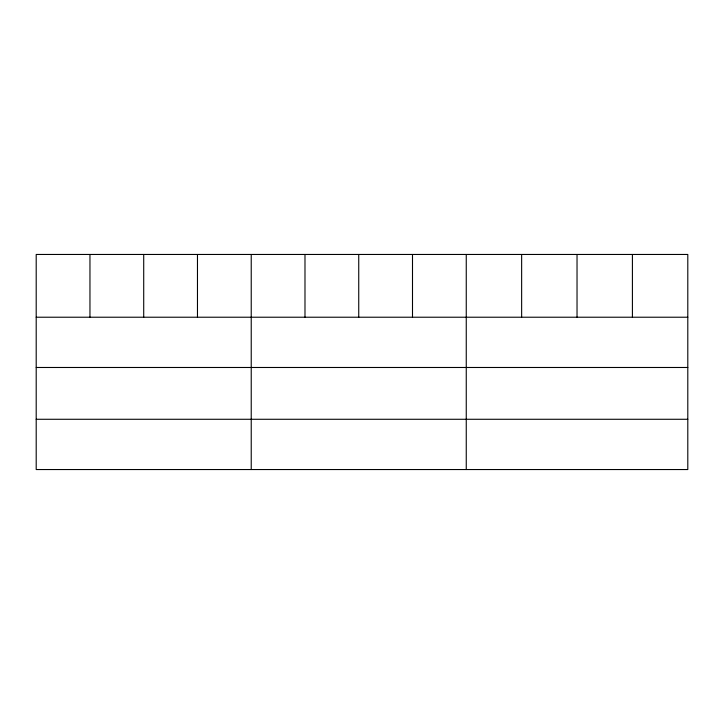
<?xml version="1.0" encoding="UTF-8"?>
<svg xmlns="http://www.w3.org/2000/svg" width="724" height="724" viewBox="0 0 724 724"><rect width="100%" height="100%" fill="white"/><g stroke="black" fill="none" stroke-linecap="round" stroke-linejoin="round"><path stroke-width="1.09" d="M687.8 367.484L687.8 254.459L36.2 254.459L36.2 469.541L687.8 469.541L687.8 367.484L36.2 367.484M36.2 317.221L687.8 317.221M36.2 419.277L687.8 419.277M632.414 254.459L632.414 317.221M577.028 254.459L577.028 317.221M521.642 254.459L521.642 317.221M466.256 254.459L466.256 469.541M412.499 254.459L412.499 317.221M358.742 254.459L358.742 317.221M304.985 254.459L304.985 317.221M251.228 254.459L251.228 469.541M197.471 254.459L197.471 317.221M143.714 254.459L143.714 317.221M89.957 254.459L89.957 317.221"/></g></svg>
